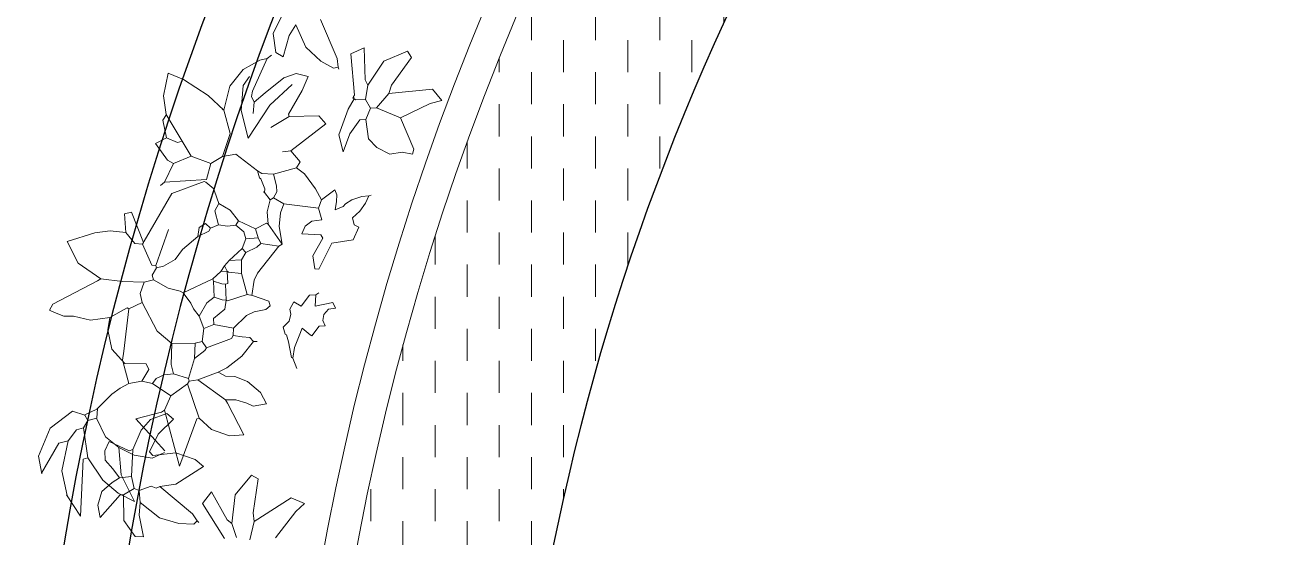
# Model space of a CAD drawing. Header units: millimetres. Extents: x 2667 to 2848, y -1 to 1765.
# Drawn here: x 2715.991 to 2717.926, y 1700.753 to 1701.552 of the extents above; entities that cross this region are included whole.
import ezdxf

# ---------------------------------------------------------------- set-up
doc = ezdxf.new("R2010")
doc.units = ezdxf.units.MM
for name, color, linetype, lineweight in [('ACQUA', 151, 'Continuous', 20), ('VERDE_giardino', 74, 'Continuous', 9), ('VETRATE', 171, 'Continuous', 9)]:
    doc.layers.add(name, color=color, linetype=linetype, lineweight=lineweight)
doc.layers.add('PROIEZIONI', color=145, linetype='Continuous')

msp = doc.modelspace()

# ---------------------------------------------------------------- hatches: boundary and pattern name
at = {"layer": 'ACQUA'}
h = msp.add_hatch(dxfattribs=at)
h.set_pattern_fill('DASH', color=256, scale=0.4, angle=90, style=0)
h.set_pattern_definition([(90, (2925.52994, 1814.877885), (-0.05, 0.05), [0.05, -0.05])])
h.paths.add_polyline_path([(2716.4724, 1700.5077), (2716.7749, 1700.5077, -0.174446), (2717.9341, 1702.729), (2717.7308, 1702.9496, 0.17708)])
h.paths.add_polyline_path([(2716.4745, 1699.4916, 2.20923), (2720.441, 1704.0078), (2720.441, 1703.7078, -2.193796), (2716.7772, 1699.4916)])

# ---------------------------------------------------------------- linework, layer by layer
at = {"layer": 'PROIEZIONI'}
for radius, end in [(3.7, 90), (4.45, 308.0722), (4.35, 309.1114)]:
    msp.add_arc((2720.441, 1700.0078), radius, 132.6531, end, dxfattribs=at)
at = {"layer": 'VERDE_giardino'}
for p, q in [((2716.3954, 1701.5742), (2716.3778, 1701.5384)), ((2716.4131, 1701.5517), (2716.4025, 1701.535)), ((2716.4131, 1701.5517), (2716.4289, 1701.517)), ((2716.4516, 1701.5601), (2716.4776, 1701.4991)), ((2716.3778, 1701.5384), (2716.3819, 1701.5084)), ((2716.4025, 1701.535), (2716.3934, 1701.5018)), ((2716.4289, 1701.517), (2716.4518, 1701.4953)), ((2716.4987, 1701.5067), (2716.5194, 1701.5161)), ((2716.5194, 1701.5161), (2716.5212, 1701.4661)), ((2716.5503, 1701.4953), (2716.5868, 1701.5109)), ((2716.5868, 1701.5109), (2716.5934, 1701.501)), ((2716.3309, 1701.482), (2716.357, 1701.4965)), ((2716.3687, 1701.499), (2716.3455, 1701.4482)), ((2716.357, 1701.4965), (2716.3687, 1701.499)), ((2716.3687, 1701.499), (2716.375, 1701.5046)), ((2716.3819, 1701.5084), (2716.3934, 1701.5018)), ((2716.4518, 1701.4953), (2716.472, 1701.484)), ((2716.4776, 1701.4991), (2716.4792, 1701.486)), ((2716.4987, 1701.5067), (2716.5043, 1701.4422)), ((2716.5254, 1701.4576), (2716.5503, 1701.4953)), ((2716.5934, 1701.501), (2716.5623, 1701.4577)), ((2716.2071, 1701.441), (2716.2142, 1701.4763)), ((2716.2142, 1701.4763), (2716.2381, 1701.4667)), ((2716.3103, 1701.4562), (2716.3309, 1701.482)), ((2716.3313, 1701.4573), (2716.3411, 1701.471)), ((2716.3942, 1701.469), (2716.4137, 1701.4761)), ((2716.4324, 1701.4714), (2716.4137, 1701.4761)), ((2716.4228, 1701.4495), (2716.4324, 1701.4714)), ((2716.472, 1701.484), (2716.4792, 1701.486)), ((2716.4792, 1701.486), (2716.4802, 1701.4824)), ((2716.2381, 1701.4667), (2716.2767, 1701.4416)), ((2716.3103, 1701.4562), (2716.3009, 1701.4187)), ((2716.3277, 1701.4183), (2716.3313, 1701.4573)), ((2716.3655, 1701.4458), (2716.3942, 1701.469)), ((2716.4072, 1701.4589), (2716.3728, 1701.4265)), ((2716.5212, 1701.4661), (2716.5254, 1701.4576)), ((2716.5254, 1701.4576), (2716.5217, 1701.4352)), ((2716.5623, 1701.4577), (2716.5579, 1701.4449)), ((2716.5579, 1701.4449), (2716.6261, 1701.4515)), ((2716.6261, 1701.4515), (2716.6405, 1701.434)), ((2716.211, 1701.4121), (2716.2071, 1701.441)), ((2716.2767, 1701.4416), (2716.3009, 1701.4187)), ((2716.3455, 1701.4482), (2716.3438, 1701.4399)), ((2716.3438, 1701.4399), (2716.348, 1701.4314)), ((2716.348, 1701.4314), (2716.3469, 1701.4136)), ((2716.348, 1701.4314), (2716.3655, 1701.4458)), ((2716.4015, 1701.4127), (2716.4228, 1701.4495)), ((2716.504, 1701.4363), (2716.4947, 1701.4202)), ((2716.5017, 1701.4376), (2716.503, 1701.4399)), ((2716.5017, 1701.4376), (2716.504, 1701.4363)), ((2716.503, 1701.4399), (2716.5043, 1701.4422)), ((2716.503, 1701.4399), (2716.504, 1701.4363)), ((2716.504, 1701.4363), (2716.5063, 1701.4349)), ((2716.5063, 1701.4349), (2716.5217, 1701.4352)), ((2716.5217, 1701.4352), (2716.5292, 1701.4217)), ((2716.5388, 1701.4223), (2716.5579, 1701.4449)), ((2716.6223, 1701.4292), (2716.6405, 1701.434)), ((2716.2061, 1701.4031), (2716.2114, 1701.4122)), ((2716.2362, 1701.3704), (2716.211, 1701.4121)), ((2716.3009, 1701.4187), (2716.2986, 1701.4201)), ((2716.3009, 1701.4187), (2716.3106, 1701.3825)), ((2716.3391, 1701.3749), (2716.3277, 1701.4183)), ((2716.3728, 1701.4265), (2716.3391, 1701.3749)), ((2716.4025, 1701.4091), (2716.4015, 1701.4127)), ((2716.48, 1701.3805), (2716.4947, 1701.4202)), ((2716.5292, 1701.4217), (2716.5222, 1701.4043)), ((2716.5292, 1701.4217), (2716.5388, 1701.4223)), ((2716.5388, 1701.4223), (2716.5759, 1701.407)), ((2716.5759, 1701.407), (2716.6223, 1701.4292)), ((2716.2116, 1701.3754), (2716.2061, 1701.4031)), ((2716.4025, 1701.4091), (2716.3742, 1701.3918)), ((2716.4025, 1701.4091), (2716.4489, 1701.4099)), ((2716.4052, 1701.3555), (2716.46, 1701.3973)), ((2716.46, 1701.3973), (2716.4489, 1701.4099)), ((2716.4971, 1701.382), (2716.5127, 1701.4037)), ((2716.5127, 1701.4037), (2716.5222, 1701.4043)), ((2716.5222, 1701.4043), (2716.5264, 1701.3743)), ((2716.5759, 1701.407), (2716.5967, 1701.3582)), ((2716.2116, 1701.3754), (2716.1944, 1701.3669)), ((2716.2116, 1701.3754), (2716.229, 1701.3684)), ((2716.3106, 1701.3825), (2716.299, 1701.3464)), ((2716.4869, 1701.354), (2716.48, 1701.3805)), ((2716.4971, 1701.382), (2716.4869, 1701.354)), ((2716.5264, 1701.3743), (2716.5392, 1701.3604)), ((2716.1944, 1701.3669), (2716.2131, 1701.3409)), ((2716.229, 1701.3684), (2716.2362, 1701.3704)), ((2716.2362, 1701.3704), (2716.2503, 1701.3469)), ((2716.4052, 1701.3555), (2716.3921, 1701.3539)), ((2716.4052, 1701.3555), (2716.4196, 1701.338)), ((2716.5392, 1701.3604), (2716.5597, 1701.35)), ((2716.5967, 1701.3582), (2716.595, 1701.35)), ((2716.2223, 1701.3355), (2716.2086, 1701.3067)), ((2716.2131, 1701.3409), (2716.2223, 1701.3355)), ((2716.2223, 1701.3355), (2716.2503, 1701.3469)), ((2716.2503, 1701.3469), (2716.2805, 1701.3356)), ((2716.2805, 1701.3356), (2716.274, 1701.3109)), ((2716.299, 1701.3464), (2716.2805, 1701.3356)), ((2716.299, 1701.3464), (2716.3194, 1701.3499)), ((2716.3535, 1701.3241), (2716.3194, 1701.3499)), ((2716.4196, 1701.338), (2716.4143, 1701.3288)), ((2716.5597, 1701.35), (2716.5786, 1701.3534)), ((2716.5786, 1701.3534), (2716.595, 1701.35)), ((2716.3535, 1701.3241), (2716.3564, 1701.3132)), ((2716.3535, 1701.3241), (2716.3603, 1701.3201)), ((2716.3603, 1701.3201), (2716.3781, 1701.3191)), ((2716.3781, 1701.3191), (2716.4143, 1701.3288)), ((2716.3781, 1701.3191), (2716.383, 1701.301)), ((2716.4265, 1701.3194), (2716.4143, 1701.3288)), ((2716.4437, 1701.296), (2716.4265, 1701.3194)), ((2716.2086, 1701.3067), (2716.2024, 1701.3011)), ((2716.2086, 1701.3067), (2716.274, 1701.3109)), ((2716.2705, 1701.3077), (2716.2199, 1701.2891)), ((2716.2728, 1701.3064), (2716.2705, 1701.3077)), ((2716.2728, 1701.3064), (2716.2852, 1701.2961)), ((2716.2852, 1701.2961), (2716.2862, 1701.2925)), ((2716.3564, 1701.3132), (2716.3587, 1701.3119)), ((2716.3587, 1701.3119), (2716.3648, 1701.2961)), ((2716.3648, 1701.2961), (2716.3645, 1701.2902)), ((2716.383, 1701.301), (2716.3836, 1701.2914)), ((2716.4529, 1701.2789), (2716.4437, 1701.296)), ((2716.2199, 1701.2891), (2716.177, 1701.2147)), ((2716.2862, 1701.2925), (2716.2934, 1701.2731)), ((2716.3622, 1701.2915), (2716.3645, 1701.2902)), ((2716.3645, 1701.2902), (2716.3733, 1701.279)), ((2716.3733, 1701.279), (2716.3686, 1701.2602)), ((2716.3733, 1701.279), (2716.3783, 1701.2822)), ((2716.3836, 1701.2914), (2716.3783, 1701.2822)), ((2716.3783, 1701.2822), (2716.3943, 1701.2729)), ((2716.4529, 1701.2789), (2716.4486, 1701.2661)), ((2716.4529, 1701.2789), (2716.474, 1701.2943)), ((2716.4768, 1701.287), (2716.474, 1701.2943)), ((2716.4766, 1701.2765), (2716.4768, 1701.287)), ((2716.5004, 1701.279), (2716.4902, 1701.2725)), ((2716.5158, 1701.2842), (2716.5004, 1701.279)), ((2716.527, 1701.2852), (2716.5158, 1701.2842)), ((2716.5217, 1701.274), (2716.527, 1701.2852)), ((2716.527, 1701.2852), (2716.5306, 1701.2861)), ((2716.1463, 1701.2569), (2716.1571, 1701.2599)), ((2716.1571, 1701.2599), (2716.1757, 1701.2124)), ((2716.2934, 1701.2731), (2716.2867, 1701.2616)), ((2716.2867, 1701.2616), (2716.2926, 1701.2398)), ((2716.2934, 1701.2731), (2716.3106, 1701.2631)), ((2716.3106, 1701.2631), (2716.3238, 1701.2463)), ((2716.3686, 1701.2602), (2716.3699, 1701.2411)), ((2716.387, 1701.2376), (2716.3892, 1701.2589)), ((2716.3892, 1701.2589), (2716.3943, 1701.2729)), ((2716.3943, 1701.2729), (2716.4486, 1701.2661)), ((2716.4486, 1701.2661), (2716.4534, 1701.248)), ((2716.4746, 1701.2634), (2716.4766, 1701.2765)), ((2716.4868, 1701.2686), (2716.4746, 1701.2634)), ((2716.4902, 1701.2725), (2716.4868, 1701.2686)), ((2716.5012, 1701.2511), (2716.5126, 1701.2613)), ((2716.5126, 1701.2613), (2716.5217, 1701.274)), ((2716.1481, 1701.2283), (2716.1463, 1701.2569)), ((2716.2626, 1701.2357), (2716.2725, 1701.2422)), ((2716.2725, 1701.2422), (2716.2804, 1701.2346)), ((2716.2804, 1701.2346), (2716.2926, 1701.2398)), ((2716.2926, 1701.2398), (2716.3067, 1701.2378)), ((2716.3067, 1701.2378), (2716.3199, 1701.2394)), ((2716.3199, 1701.2394), (2716.3238, 1701.2463)), ((2716.3199, 1701.2394), (2716.3323, 1701.2291)), ((2716.3238, 1701.2463), (2716.3504, 1701.234)), ((2716.3504, 1701.234), (2716.3676, 1701.2425)), ((2716.3676, 1701.2425), (2716.3699, 1701.2411)), ((2716.3699, 1701.2411), (2716.3918, 1701.2101)), ((2716.4382, 1701.2457), (2716.4277, 1701.2378)), ((2716.4534, 1701.248), (2716.4382, 1701.2457)), ((2716.5041, 1701.2402), (2716.5012, 1701.2511)), ((2716.511, 1701.2362), (2716.5041, 1701.2402)), ((2716.057, 1701.2141), (2716.0999, 1701.2273)), ((2716.0999, 1701.2273), (2716.1238, 1701.2304)), ((2716.1238, 1701.2304), (2716.1481, 1701.2283)), ((2716.1481, 1701.2283), (2716.1625, 1701.2108)), ((2716.1949, 1701.1768), (2716.2149, 1701.2326)), ((2716.2368, 1701.2016), (2716.2606, 1701.2216)), ((2716.2606, 1701.2216), (2716.2626, 1701.2357)), ((2716.2606, 1701.2216), (2716.2777, 1701.23)), ((2716.2777, 1701.23), (2716.2804, 1701.2346)), ((2716.3323, 1701.2291), (2716.3352, 1701.2183)), ((2716.3352, 1701.2183), (2716.3543, 1701.2195)), ((2716.3504, 1701.234), (2716.3543, 1701.2195)), ((2716.3543, 1701.2195), (2716.3585, 1701.2109)), ((2716.3918, 1701.2101), (2716.387, 1701.2376)), ((2716.4277, 1701.2378), (2716.4224, 1701.2261)), ((2716.4224, 1701.2261), (2716.452, 1701.2243)), ((2716.4553, 1701.2194), (2716.4394, 1701.1918)), ((2716.452, 1701.2243), (2716.4553, 1701.2194)), ((2716.511, 1701.2362), (2716.5026, 1701.2165)), ((2716.0742, 1701.1803), (2716.057, 1701.2141)), ((2716.1625, 1701.2108), (2716.1743, 1701.2101)), ((2716.1743, 1701.2101), (2716.1757, 1701.2124)), ((2716.1743, 1701.2101), (2716.189, 1701.1771)), ((2716.1757, 1701.2124), (2716.177, 1701.2147)), ((2716.2368, 1701.2016), (2716.2249, 1701.1861)), ((2716.3094, 1701.1842), (2716.3296, 1701.2032)), ((2716.3352, 1701.2183), (2716.3296, 1701.2032)), ((2716.3296, 1701.2032), (2716.3351, 1701.1969)), ((2716.3351, 1701.1969), (2716.3523, 1701.2054)), ((2716.3523, 1701.2054), (2716.3585, 1701.2109)), ((2716.3868, 1701.2069), (2716.3534, 1701.1649)), ((2716.3585, 1701.2109), (2716.3868, 1701.2069)), ((2716.3868, 1701.2069), (2716.3918, 1701.2101)), ((2716.4691, 1701.2114), (2716.4488, 1701.1711)), ((2716.5026, 1701.2165), (2716.4691, 1701.2114)), ((2716.1093, 1701.1558), (2716.0742, 1701.1803)), ((2716.2249, 1701.1861), (2716.2069, 1701.1754)), ((2716.3018, 1701.1763), (2716.3094, 1701.1842)), ((2716.3094, 1701.1842), (2716.3285, 1701.1854)), ((2716.3285, 1701.1854), (2716.3284, 1701.164)), ((2716.3285, 1701.1854), (2716.3351, 1701.1969)), ((2716.4394, 1701.1918), (2716.4429, 1701.1714)), ((2716.189, 1701.1771), (2716.1949, 1701.1768)), ((2716.1959, 1701.1732), (2716.1893, 1701.1617)), ((2716.1893, 1701.1617), (2716.1912, 1701.1544)), ((2716.1949, 1701.1768), (2716.1959, 1701.1732)), ((2716.2069, 1701.1754), (2716.1959, 1701.1732)), ((2716.284, 1701.156), (2716.2965, 1701.1671)), ((2716.2965, 1701.1671), (2716.3018, 1701.1763)), ((2716.2965, 1701.1671), (2716.3061, 1701.1677)), ((2716.3018, 1701.1763), (2716.3061, 1701.1677)), ((2716.3061, 1701.1677), (2716.3073, 1701.1487)), ((2716.3061, 1701.1677), (2716.3083, 1701.1664)), ((2716.3083, 1701.1664), (2716.3284, 1701.164)), ((2716.3284, 1701.164), (2716.3371, 1701.1314)), ((2716.3534, 1701.1649), (2716.3483, 1701.154)), ((2716.4429, 1701.1714), (2716.4488, 1701.1711)), ((2716.0345, 1701.1163), (2716.1043, 1701.1525)), ((2716.1043, 1701.1525), (2716.1093, 1701.1558)), ((2716.1432, 1701.1517), (2716.1093, 1701.1558)), ((2716.1767, 1701.1506), (2716.1432, 1701.1517)), ((2716.1707, 1701.133), (2716.1767, 1701.1506)), ((2716.1767, 1701.1506), (2716.1912, 1701.1544)), ((2716.1912, 1701.1544), (2716.2142, 1701.1412)), ((2716.2142, 1701.1412), (2716.2329, 1701.1365)), ((2716.2375, 1701.1338), (2716.284, 1701.156)), ((2716.284, 1701.156), (2716.2849, 1701.1524)), ((2716.2849, 1701.1524), (2716.2858, 1701.1274)), ((2716.2849, 1701.1524), (2716.2977, 1701.1481)), ((2716.2977, 1701.1481), (2716.3037, 1701.1477)), ((2716.3073, 1701.1487), (2716.3037, 1701.1477)), ((2716.3037, 1701.1477), (2716.3045, 1701.1227)), ((2716.3483, 1701.154), (2716.3448, 1701.1299)), ((2716.1736, 1701.1187), (2716.1707, 1701.133)), ((2716.2329, 1701.1365), (2716.2375, 1701.1338)), ((2716.2375, 1701.1338), (2716.2496, 1701.1177)), ((2716.2746, 1701.1185), (2716.2858, 1701.1274)), ((2716.2858, 1701.1274), (2716.2986, 1701.123)), ((2716.2986, 1701.123), (2716.3045, 1701.1227)), ((2716.3045, 1701.1227), (2716.3025, 1701.1086)), ((2716.3045, 1701.1227), (2716.3068, 1701.1214)), ((2716.3068, 1701.1214), (2716.3371, 1701.1314)), ((2716.3371, 1701.1314), (2716.3454, 1701.1297)), ((2716.3454, 1701.1297), (2716.371, 1701.1211)), ((2716.4216, 1701.1133), (2716.4345, 1701.1303)), ((2716.4345, 1701.1303), (2716.444, 1701.1309)), ((2716.444, 1701.1309), (2716.443, 1701.1132)), ((2716.449, 1701.1342), (2716.444, 1701.1309)), ((2716.0292, 1701.1071), (2716.0345, 1701.1163)), ((2716.0371, 1701.1033), (2716.0292, 1701.1071)), ((2716.0516, 1701.0977), (2716.0371, 1701.1033)), ((2716.1235, 1701.0955), (2716.1505, 1701.1105)), ((2716.1528, 1701.1092), (2716.1453, 1701.0431)), ((2716.1505, 1701.1105), (2716.1528, 1701.1092)), ((2716.1528, 1701.1092), (2716.1736, 1701.1187)), ((2716.1736, 1701.1187), (2716.1971, 1701.0745)), ((2716.2496, 1701.1177), (2716.2538, 1701.1091)), ((2716.2538, 1701.1091), (2716.2627, 1701.0979)), ((2716.2627, 1701.0979), (2716.2746, 1701.1185)), ((2716.3025, 1701.1086), (2716.285, 1701.0942)), ((2716.3481, 1701.1044), (2716.3365, 1701.0985)), ((2716.3666, 1701.1083), (2716.3481, 1701.1044)), ((2716.3729, 1701.1138), (2716.3666, 1701.1083)), ((2716.371, 1701.1211), (2716.3729, 1701.1138)), ((2716.4035, 1701.1084), (2716.4101, 1701.1199)), ((2716.4052, 1701.1007), (2716.4035, 1701.1084)), ((2716.4101, 1701.1199), (2716.4216, 1701.1133)), ((2716.443, 1701.1132), (2716.4706, 1701.1187)), ((2716.4569, 1701.1001), (2716.464, 1701.1086)), ((2716.464, 1701.1086), (2716.4749, 1701.1101)), ((2716.4706, 1701.1187), (2716.4749, 1701.1101)), ((2716.0666, 1701.0978), (2716.0516, 1701.0977)), ((2716.0666, 1701.0978), (2716.0935, 1701.0914)), ((2716.0935, 1701.0914), (2716.1235, 1701.0955)), ((2716.1203, 1701.0763), (2716.1235, 1701.0955)), ((2716.2627, 1701.0979), (2716.2698, 1701.0784)), ((2716.2698, 1701.0784), (2716.2856, 1701.0846)), ((2716.285, 1701.0942), (2716.2856, 1701.0846)), ((2716.2856, 1701.0846), (2716.3162, 1701.0792)), ((2716.3365, 1701.0985), (2716.3162, 1701.0792)), ((2716.3935, 1701.0805), (2716.4029, 1701.09)), ((2716.4029, 1701.09), (2716.4052, 1701.1007)), ((2716.4549, 1701.0909), (2716.4569, 1701.1001)), ((2716.459, 1701.0825), (2716.4549, 1701.0909)), ((2716.1264, 1701.0461), (2716.1203, 1701.0763)), ((2716.1971, 1701.0745), (2716.2197, 1701.0553)), ((2716.2698, 1701.0784), (2716.2674, 1701.0584)), ((2716.3128, 1701.0628), (2716.3155, 1701.0674)), ((2716.3162, 1701.0792), (2716.3155, 1701.0674)), ((2716.3155, 1701.0674), (2716.3296, 1701.0653)), ((2716.3296, 1701.0653), (2716.3414, 1701.0646)), ((2716.3414, 1701.0646), (2716.347, 1701.0584)), ((2716.3954, 1701.0733), (2716.3935, 1701.0805)), ((2716.3954, 1701.0733), (2716.3964, 1701.0696)), ((2716.3964, 1701.0696), (2716.3987, 1701.0683)), ((2716.3987, 1701.0683), (2716.4016, 1701.0575)), ((2716.4108, 1701.0488), (2716.4181, 1701.0671)), ((2716.4181, 1701.0671), (2716.4231, 1701.0787)), ((2716.4231, 1701.0787), (2716.4355, 1701.0685)), ((2716.4355, 1701.0685), (2716.4378, 1701.0672)), ((2716.4378, 1701.0672), (2716.4494, 1701.0819)), ((2716.4494, 1701.0819), (2716.459, 1701.0825)), ((2716.1465, 1701.0241), (2716.1264, 1701.0461)), ((2716.2197, 1701.0553), (2716.2189, 1701.0221)), ((2716.2197, 1701.0553), (2716.2565, 1701.0555)), ((2716.2565, 1701.0555), (2716.2551, 1701.0318)), ((2716.2565, 1701.0555), (2716.2674, 1701.0584)), ((2716.2674, 1701.0584), (2716.2739, 1701.0485)), ((2716.2713, 1701.0439), (2716.2739, 1701.0485)), ((2716.2739, 1701.0485), (2716.3128, 1701.0628)), ((2716.3291, 1701.0353), (2716.347, 1701.0584)), ((2716.3457, 1701.0561), (2716.347, 1701.0584)), ((2716.347, 1701.0584), (2716.3529, 1701.058)), ((2716.4016, 1701.0575), (2716.4061, 1701.0334)), ((2716.4084, 1701.0321), (2716.4108, 1701.0488)), ((2716.1453, 1701.0431), (2716.1433, 1701.029)), ((2716.1442, 1701.0254), (2716.153, 1700.9928)), ((2716.1442, 1701.0254), (2716.1465, 1701.0241)), ((2716.2551, 1701.0318), (2716.2461, 1701.0003)), ((2716.2551, 1701.0318), (2716.2713, 1701.0439)), ((2716.3058, 1701.0169), (2716.3291, 1701.0353)), ((2716.4061, 1701.0334), (2716.4084, 1701.0321)), ((2716.4084, 1701.0321), (2716.4146, 1701.0163)), ((2716.1465, 1701.0241), (2716.1798, 1701.0232)), ((2716.184, 1701.0147), (2716.1734, 1700.9963)), ((2716.1798, 1701.0232), (2716.184, 1701.0147)), ((2716.2079, 1701.0061), (2716.1958, 1701.0004)), ((2716.2228, 1701.0076), (2716.2079, 1701.0061)), ((2716.2189, 1701.0221), (2716.2228, 1701.0076)), ((2716.2228, 1701.0076), (2716.2461, 1701.0003)), ((2716.2602, 1700.9982), (2716.2919, 1701.0106)), ((2716.2919, 1701.0106), (2716.3058, 1701.0169)), ((2716.2919, 1701.0106), (2716.2942, 1701.0092)), ((2716.3033, 1701.0039), (2716.2942, 1701.0092)), ((2716.153, 1700.9928), (2716.1395, 1700.9853)), ((2716.153, 1700.9928), (2716.1734, 1700.9963)), ((2716.1734, 1700.9963), (2716.1898, 1700.9929)), ((2716.1958, 1701.0004), (2716.1898, 1700.9929)), ((2716.1898, 1700.9929), (2716.2184, 1700.9734)), ((2716.2184, 1700.9734), (2716.2444, 1700.992)), ((2716.2444, 1700.992), (2716.2471, 1700.9966)), ((2716.2444, 1700.992), (2716.2626, 1700.9387)), ((2716.2461, 1701.0003), (2716.2471, 1700.9966)), ((2716.2471, 1700.9966), (2716.2602, 1700.9982)), ((2716.2602, 1700.9982), (2716.3035, 1700.9671)), ((2716.3179, 1701.0036), (2716.3033, 1701.0039)), ((2716.3376, 1700.9959), (2716.3179, 1701.0036)), ((2716.3583, 1700.9787), (2716.3376, 1700.9959)), ((2716.1266, 1700.976), (2716.103, 1700.9525)), ((2716.1395, 1700.9853), (2716.1266, 1700.976)), ((2716.2184, 1700.9734), (2716.2087, 1700.9514)), ((2716.3035, 1700.9671), (2716.3198, 1700.967)), ((2716.3035, 1700.9671), (2716.3068, 1700.9622)), ((2716.3198, 1700.967), (2716.3368, 1700.9623)), ((2716.3673, 1700.9609), (2716.3583, 1700.9787)), ((2716.0651, 1700.9496), (2716.0303, 1700.9231)), ((2716.0651, 1700.9496), (2716.0847, 1700.9434)), ((2716.103, 1700.9525), (2716.0836, 1700.9434)), ((2716.1043, 1700.9538), (2716.1034, 1700.9387)), ((2716.1639, 1700.9375), (2716.2038, 1700.9481)), ((2716.2038, 1700.9481), (2716.2087, 1700.9514)), ((2716.2087, 1700.9514), (2716.2321, 1700.864)), ((2716.3068, 1700.9622), (2716.3322, 1700.9125)), ((2716.3368, 1700.9623), (2716.3469, 1700.9574)), ((2716.3673, 1700.9609), (2716.3469, 1700.9574)), ((2716.0823, 1700.9234), (2716.0889, 1700.9348)), ((2716.0847, 1700.9434), (2716.0889, 1700.9348)), ((2716.1034, 1700.9387), (2716.0889, 1700.9348)), ((2716.1166, 1700.9097), (2716.1027, 1700.9386)), ((2716.2091, 1700.8879), (2716.1639, 1700.9375)), ((2716.1869, 1700.9365), (2716.172, 1700.9202)), ((2716.2124, 1700.9457), (2716.1869, 1700.9365)), ((2716.1985, 1700.9139), (2716.2226, 1700.9372)), ((2716.2226, 1700.9372), (2716.2124, 1700.9457)), ((2716.2321, 1700.864), (2716.259, 1700.9377)), ((2716.259, 1700.9377), (2716.2626, 1700.9387)), ((2716.2817, 1700.9209), (2716.2626, 1700.9387)), ((2716.0303, 1700.9231), (2716.0123, 1700.8797)), ((2716.0585, 1700.9034), (2716.0714, 1700.9204)), ((2716.0714, 1700.9204), (2716.0823, 1700.9234)), ((2716.0823, 1700.9234), (2716.089, 1700.8766)), ((2716.1374, 1700.8927), (2716.1166, 1700.9097)), ((2716.172, 1700.9202), (2716.1591, 1700.89)), ((2716.1854, 1700.886), (2716.1985, 1700.9139)), ((2716.3099, 1700.9109), (2716.2817, 1700.9209)), ((2716.3322, 1700.9125), (2716.3099, 1700.9109)), ((2716.0172, 1700.8531), (2716.044, 1700.8995)), ((2716.044, 1700.8995), (2716.0585, 1700.9034)), ((2716.0484, 1700.8566), (2716.0585, 1700.9034)), ((2716.1225, 1700.9025), (2716.1154, 1700.8877)), ((2716.1225, 1700.9025), (2716.1536, 1700.8876)), ((2716.1411, 1700.8502), (2716.1374, 1700.8927)), ((2716.1374, 1700.8927), (2716.1613, 1700.8812)), ((2716.1536, 1700.8876), (2716.1591, 1700.89)), ((2716.1569, 1700.8476), (2716.1591, 1700.89)), ((2716.0123, 1700.8797), (2716.0175, 1700.852)), ((2716.0817, 1700.8747), (2716.0778, 1700.7859)), ((2716.089, 1700.8766), (2716.0817, 1700.8747)), ((2716.089, 1700.8766), (2716.1127, 1700.8419)), ((2716.1154, 1700.8877), (2716.1159, 1700.8731)), ((2716.1159, 1700.8731), (2716.1283, 1700.8597)), ((2716.1613, 1700.8812), (2716.1891, 1700.8764)), ((2716.1854, 1700.886), (2716.1904, 1700.8804)), ((2716.1891, 1700.8764), (2716.2084, 1700.8854)), ((2716.2263, 1700.8844), (2716.1904, 1700.8804)), ((2716.2565, 1700.8743), (2716.2263, 1700.8844)), ((2716.2692, 1700.8631), (2716.2565, 1700.8743)), ((2716.0567, 1700.8182), (2716.0484, 1700.8566)), ((2716.1283, 1700.8597), (2716.1382, 1700.8459)), ((2716.2264, 1700.8356), (2716.2692, 1700.8631)), ((2716.1272, 1700.8385), (2716.1108, 1700.8245)), ((2716.1127, 1700.8419), (2716.1363, 1700.8216)), ((2716.1382, 1700.8459), (2716.1272, 1700.8385)), ((2716.1382, 1700.8459), (2716.1569, 1700.8476)), ((2716.1619, 1700.809), (2716.1411, 1700.8502)), ((2716.1569, 1700.8476), (2716.1612, 1700.8288)), ((2716.169, 1700.8257), (2716.188, 1700.8327)), ((2716.188, 1700.8327), (2716.1958, 1700.8297)), ((2716.1958, 1700.8297), (2716.2012, 1700.8321)), ((2716.2012, 1700.8321), (2716.2264, 1700.8356)), ((2716.2012, 1700.8321), (2716.2522, 1700.7896)), ((2716.3186, 1700.8192), (2716.3441, 1700.8497)), ((2716.3441, 1700.8497), (2716.3544, 1700.8439)), ((2716.3544, 1700.8439), (2716.3464, 1700.7912)), ((2716.0558, 1700.8192), (2716.0778, 1700.7859)), ((2716.1108, 1700.8245), (2716.1046, 1700.8029)), ((2716.1085, 1700.7837), (2716.1395, 1700.8193)), ((2716.1363, 1700.8216), (2716.1619, 1700.809)), ((2716.1395, 1700.8193), (2716.1448, 1700.819)), ((2716.1448, 1700.819), (2716.1612, 1700.8288)), ((2716.1448, 1700.819), (2716.1454, 1700.7792)), ((2716.1612, 1700.8288), (2716.169, 1700.8257)), ((2716.169, 1700.8257), (2716.1707, 1700.8071)), ((2716.2675, 1700.8059), (2716.2817, 1700.8237)), ((2716.2817, 1700.8237), (2716.306, 1700.78)), ((2716.3136, 1700.7743), (2716.3186, 1700.8192)), ((2716.3483, 1700.7778), (2716.406, 1700.8147)), ((2716.406, 1700.8147), (2716.4268, 1700.8056)), ((2716.1046, 1700.8029), (2716.1085, 1700.7837)), ((2716.1707, 1700.8071), (2716.169, 1700.7874)), ((2716.1707, 1700.8071), (2716.2007, 1700.7833)), ((2716.2675, 1700.8059), (2716.3018, 1700.751)), ((2716.3815, 1700.7522), (2716.4129, 1700.7931)), ((2716.4129, 1700.7931), (2716.4268, 1700.8056)), ((2716.1454, 1700.7792), (2716.1627, 1700.7544)), ((2716.169, 1700.7874), (2716.1759, 1700.7537)), ((2716.2007, 1700.7833), (2716.2309, 1700.7744)), ((2716.2309, 1700.7744), (2716.254, 1700.7736)), ((2716.2522, 1700.7896), (2716.2596, 1700.7786)), ((2716.254, 1700.7736), (2716.2596, 1700.7786)), ((2716.2596, 1700.7786), (2716.2621, 1700.7758)), ((2716.306, 1700.78), (2716.3136, 1700.7743)), ((2716.3136, 1700.7743), (2716.3205, 1700.7527)), ((2716.3415, 1700.749), (2716.3483, 1700.7778)), ((2716.3464, 1700.7912), (2716.3483, 1700.7778)), ((2716.1627, 1700.7544), (2716.1759, 1700.7537))]:
    msp.add_line(p, q, dxfattribs=at)
for centre, start, end in [((2716.2199, 1701.2891), 109.844, 149.647), ((2716.0651, 1700.9496), 72.8043, 127.5333)]:
    msp.add_arc(centre, 0.000000331, start, end, dxfattribs=at)
at = {"layer": 'VETRATE'}
for radius, end in [(4.05, 313.0004), (4, 312.9863)]:
    msp.add_arc((2720.441, 1700.0078), radius, 132.6531, end, dxfattribs=at)

doc.saveas('drawing.dxf')
